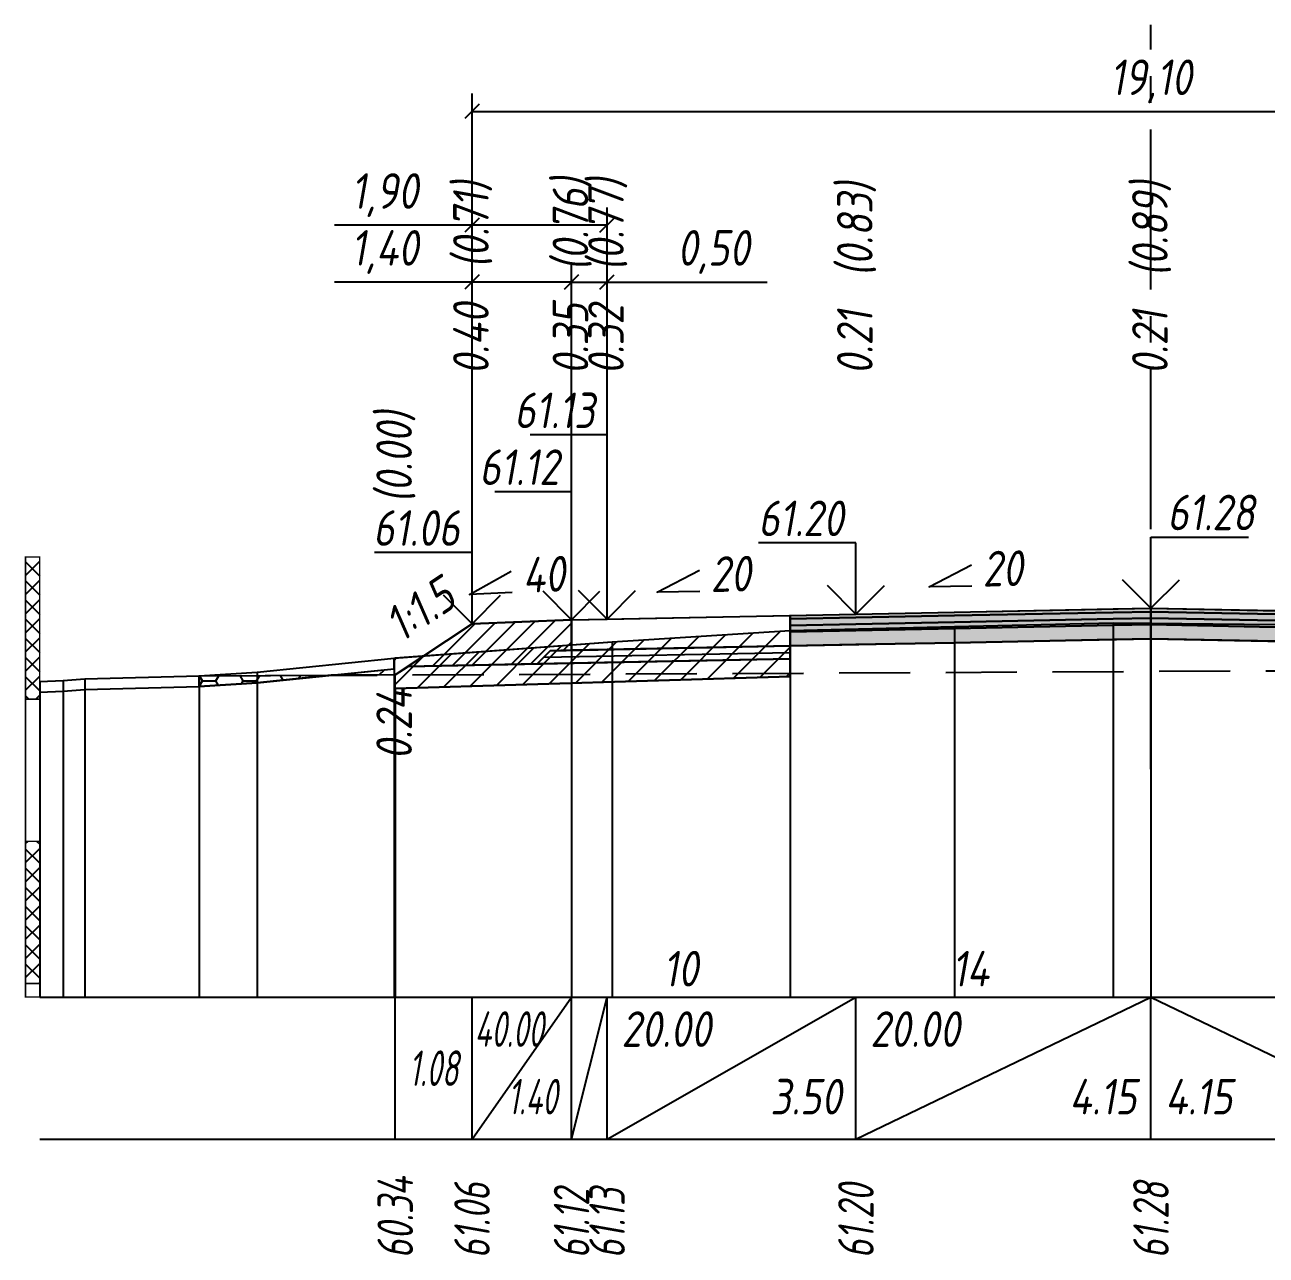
# Model space of a CAD drawing. Extents: x -717 to 1451, y -133302 to 233.
# Drawn here: x 78.9 to 166.3, y -52782.2 to -52695.6 of the extents above; entities that cross this region are included whole.
import ezdxf
from ezdxf.enums import TextEntityAlignment as Align

# ---------------------------------------------------------------- set-up
doc = ezdxf.new("R2010")
doc.units = 0
doc.linetypes.add('осевая2', pattern=[1.125, 0.75, -0.125, 0.125, -0.125])
doc.linetypes.add('штриховая', pattern=[0.75, 0.5, -0.25])
for name, color, linetype in [('Интерполированный поперечник', 2, 'Continuous'), ('Код_514', 1, 'Continuous'), ('Контур_0', 7, 'Continuous'), ('Контур_2521', 7, 'Continuous'), ('Контур_2564', 7, 'Continuous'), ('Контур_2660', 7, 'Continuous'), ('Контур_2665', 7, 'Continuous'), ('Контур_400', 7, 'Continuous'), ('Контур_508', 7, 'Continuous'), ('Контур_512', 7, 'Continuous'), ('Контур_513', 7, 'Continuous'), ('Контур_818', 7, 'Continuous'), ('Красный поперечник', 1, 'Continuous'), ('Линейка абсолютных высот', 7, 'Continuous'), ('Объём_2501', 7, 'Continuous'), ('Объём_2564', 7, 'Continuous'), ('Объём_2650', 7, 'Continuous'), ('Объём_2660', 7, 'Continuous'), ('Объём_2661', 7, 'Continuous'), ('Объём_2665', 7, 'Continuous'), ('Объём_2666', 7, 'Continuous'), ('Объём_2667', 7, 'Continuous'), ('Объём_2668', 7, 'Continuous'), ('Объём_2669', 7, 'Continuous'), ('Объём_2675', 7, 'Continuous'), ('Объём_2753', 7, 'Continuous'), ('Ось', 1, 'осевая2'), ('Откосы', 7, 'Continuous'), ('Отметки покрытия', 7, 'Continuous'), ('Рабочие отметки', 7, 'Continuous'), ('Рабочие отметки доп.', 7, 'Continuous'), ('Слои выравнивания', 7, 'Continuous'), ('Таблица', 7, 'Continuous'), ('Уклоны проезжей части', 7, 'Continuous'), ('Черный поперечник', 3, 'Continuous')]:
    doc.layers.add(name, color=color, linetype=linetype)
for name, color, linetype, true_color in [('Контур_2540', 2, 'Continuous', 0xffff00), ('Контур_2560', 2, 'Continuous', 0xffff00), ('Контур_2561', 7, 'Continuous', 0xff8040), ('Контур_2562', 3, 'Continuous', 0x00ff00), ('Контур_2563', 7, 'Continuous', 0xff8000), ('Контур_2570', 7, 'Continuous', 0x80ff00), ('Контур_2725', 7, 'Continuous', 0x323232), ('Контур_2736', 4, 'Continuous', 0x00ffff), ('Контур_2737', 4, 'Continuous', 0x00ffff), ('Контур_2738', 4, 'Continuous', 0x00ffff), ('Контур_2739', 4, 'Continuous', 0x00ffff), ('Контур_2741', 4, 'Continuous', 0x00ffff), ('Контур_2742', 4, 'Continuous', 0x00ffff), ('Контур_2743', 4, 'Continuous', 0x00ffff), ('Контур_2744', 7, 'Continuous', 0xa4ffff), ('Контур_2745', 7, 'Continuous', 0xa4ffff), ('Контур_2747', 4, 'Continuous', 0x00ffff), ('Контур_2748', 4, 'Continuous', 0x00ffff), ('Контур_2749', 4, 'Continuous', 0x00ffff), ('Контур_2750', 4, 'Continuous', 0x00ffff), ('Контур_2751', 4, 'Continuous', 0x00ffff), ('Контур_2752', 4, 'Continuous', 0x00ffff), ('Контур_2760', 7, 'Continuous', 0x323232), ('Контур_2761', 7, 'Continuous', 0x323232), ('Контур_2762', 7, 'Continuous', 0x323232), ('Контур_2763', 7, 'Continuous', 0x323232), ('Контур_402', 7, 'Continuous', 0xff6464), ('Контур_703', 4, 'Continuous', 0x00ffff), ('Контур_705', 4, 'Continuous', 0x00ffff), ('Контур_707', 4, 'Continuous', 0x00ffff), ('Контур_720', 131, 'Continuous', 0xaaffff), ('Объём_2500', 7, 'Continuous', 0xc0c0c0), ('Объём_2520', 7, 'Continuous', 0x80ffff), ('Объём_2540', 2, 'Continuous', 0xffff00), ('Объём_2560', 2, 'Continuous', 0xffff00), ('Объём_2561', 7, 'Continuous', 0xff8040), ('Объём_2562', 3, 'Continuous', 0x00ff00), ('Объём_2563', 7, 'Continuous', 0xff8000), ('Объём_2600', 7, 'Continuous', 0x808000), ('Объём_2746', 2, 'Continuous', 0xffff00)]:
    doc.layers.add(name, color=color, linetype=linetype, true_color=true_color)
doc.styles.get("Standard").update_dxf_attribs({"font": 'txt', "height": 2.5})
doc.styles.add('М', font='romand.shx', dxfattribs={"width": 0.8, "oblique": 10, "height": 2.5})
doc.dimstyles.new('ISO-25', dxfattribs={"dimtxt": 2.5, "dimasz": 2.5, "dimexe": 1.25, "dimexo": 0.625, "dimtad": 1, "dimtxsty": 'Standard', "dimcen": 2.5, "dimadec": 0, "dimazin": 0, "dimtfac": 1, "dimtmove": 0, "dimatfit": 3, "dimfxl": 1, "dimarcsym": 0})
pattern_1 = [(45.0000013, (0, 0), (-0.67351924, 0.673519211), []), (135.0000003, (0, 0), (-0.673519222, -0.67351923), [])]

# ---------------------------------------------------------------- blocks, each defined once
blk = doc.blocks.new('_Oblique')
at = {"color": 0, "linetype": 'ByBlock', "lineweight": -2}
blk.add_line((-0.5, -0.5), (0.5, 0.5), dxfattribs=at)
blk = doc.blocks.new('*D1259')
at = {"color": 0, "lineweight": -2, "transparency": 16777216}
for p, q in [((110.4, -52737.178), (110.4, -52712.458)), ((117.4, -52736.898), (117.4, -52712.458)), ((110.4, -52713.708), (100.726, -52713.708)), ((117.4, -52713.708), (110.4, -52713.708))]:
    blk.add_line(p, q, dxfattribs=at)
at = {"layer": 'Defpoints', "color": 0, "transparency": 16777216}
for p in [(117.4, -52713.708), (110.4, -52737.803), (117.4, -52737.523)]:
    blk.add_point(p, dxfattribs=at)
at = {"color": 0, "lineweight": -2, "transparency": 16777216, "rotation": 180}
blk.add_blockref('_Oblique', (110.4, -52713.708), dxfattribs=at)
at = {"color": 0, "lineweight": -2, "transparency": 16777216}
blk.add_blockref('_Oblique', (117.4, -52713.708), dxfattribs=at)
at = {"color": 0, "transparency": 16777216, "insert": (104.266, -52711.595), "char_height": 2.5, "width": 8.75, "attachment_point": 5, "style": 'М'}
blk.add_mtext('1,40', dxfattribs=at)
blk = doc.blocks.new('*D1261')
at = {"color": 0, "lineweight": -2, "transparency": 16777216}
for p, q in [((117.4, -52736.898), (117.4, -52712.458)), ((119.9, -52736.848), (119.9, -52712.458)), ((117.4, -52713.708), (119.9, -52713.708)), ((119.9, -52713.708), (131.151, -52713.708))]:
    blk.add_line(p, q, dxfattribs=at)
at = {"layer": 'Defpoints', "color": 0, "transparency": 16777216}
for p in [(119.9, -52713.708), (117.4, -52737.523), (119.9, -52737.473)]:
    blk.add_point(p, dxfattribs=at)
at = {"color": 0, "lineweight": -2, "transparency": 16777216, "rotation": 180}
blk.add_blockref('_Oblique', (117.4, -52713.708), dxfattribs=at)
at = {"color": 0, "lineweight": -2, "transparency": 16777216}
blk.add_blockref('_Oblique', (119.9, -52713.708), dxfattribs=at)
at = {"color": 0, "transparency": 16777216, "insert": (127.39, -52711.595), "char_height": 2.5, "width": 9.16667, "attachment_point": 5, "style": 'М'}
blk.add_mtext('0,50', dxfattribs=at)
blk = doc.blocks.new('*D1264')
at = {"color": 0, "lineweight": -2, "transparency": 16777216}
for p, q in [((110.4, -52737.178), (110.4, -52708.458)), ((119.9, -52736.848), (119.9, -52708.458)), ((110.4, -52709.708), (100.726, -52709.708)), ((119.9, -52709.708), (110.4, -52709.708))]:
    blk.add_line(p, q, dxfattribs=at)
at = {"layer": 'Defpoints', "color": 0, "transparency": 16777216}
for p in [(119.9, -52709.708), (110.4, -52737.803), (119.9, -52737.473)]:
    blk.add_point(p, dxfattribs=at)
at = {"color": 0, "lineweight": -2, "transparency": 16777216, "rotation": 180}
blk.add_blockref('_Oblique', (110.4, -52709.708), dxfattribs=at)
at = {"color": 0, "lineweight": -2, "transparency": 16777216}
blk.add_blockref('_Oblique', (119.9, -52709.708), dxfattribs=at)
at = {"color": 0, "transparency": 16777216, "insert": (104.266, -52707.595), "char_height": 2.5, "width": 8.75, "attachment_point": 5, "style": 'М'}
blk.add_mtext('1,90', dxfattribs=at)
blk = doc.blocks.new('*D1265')
at = {"color": 0, "lineweight": -2, "transparency": 16777216}
for p, q in [((110.4, -52737.178), (110.4, -52700.458)), ((205.9, -52737.178), (205.9, -52700.458)), ((110.4, -52701.708), (205.9, -52701.708))]:
    blk.add_line(p, q, dxfattribs=at)
at = {"layer": 'Defpoints', "color": 0, "transparency": 16777216}
for p in [(205.9, -52701.708), (110.4, -52737.803), (205.9, -52737.803)]:
    blk.add_point(p, dxfattribs=at)
at = {"color": 0, "lineweight": -2, "transparency": 16777216, "rotation": 180}
blk.add_blockref('_Oblique', (110.4, -52701.708), dxfattribs=at)
at = {"color": 0, "lineweight": -2, "transparency": 16777216}
blk.add_blockref('_Oblique', (205.9, -52701.708), dxfattribs=at)
at = {"color": 0, "transparency": 16777216, "insert": (158.15, -52699.595), "char_height": 2.5, "width": 10.41667, "attachment_point": 5, "style": 'М'}
blk.add_mtext('19,10', dxfattribs=at)

msp = doc.modelspace()

# ---------------------------------------------------------------- hatches: boundary and pattern name
at = {"layer": 'Линейка абсолютных высот'}
h = msp.add_hatch(dxfattribs=at)
h.set_pattern_fill('ANSI37', scale=0.3, style=0)
h.set_pattern_definition(pattern_1)
h.paths.add_polyline_path([(80, -52743.045), (80, -52733.045), (79, -52733.045), (79, -52743.045)])
h = msp.add_hatch(dxfattribs=at)
h.set_pattern_fill('ANSI37', scale=0.3, style=0)
h.set_pattern_definition(pattern_1)
h.paths.add_polyline_path([(80, -52763.045), (80, -52753.045), (79, -52753.045), (79, -52763.045)])
at = {"layer": 'Объём_2563'}
h = msp.add_hatch(dxfattribs=at)
h.set_pattern_fill('ANSI31', color=256, scale=0.3)
h.paths.add_polyline_path([(110.4, -52737.74), (117.4, -52737.46), (117.4, -52739.61), (115.9, -52739.64), (114.981, -52740.559), (105.9, -52740.74)])
at = {"layer": 'Объём_2600'}
h = msp.add_hatch(dxfattribs=at)
h.set_pattern_fill('ANSI31', color=6, scale=0.4)
h.paths.add_polyline_path([(104.924, -52740.9), (104.924, -52740.15), (120.26, -52739.009), (132.768, -52738.224), (132.768, -52741.457), (105, -52742.29), (105, -52741.34), (100.503, -52741.361)])
h = msp.add_hatch(dxfattribs=at)
h.set_pattern_fill('HONEY', color=5, scale=0.3)
h.paths.add_polyline_path([(95.287, -52741.906), (91.22, -52742.155), (91.22, -52741.405), (100.503, -52741.361)])
at = {"layer": 'Слои выравнивания'}
for color, points in [(2, [(132.768, -52737.153), (137.4, -52737.06), (144.321, -52736.922), (155.483, -52736.699), (158.15, -52736.645), (158.15, -52736.895), (155.483, -52736.949), (144.321, -52737.172), (137.4, -52737.31), (132.768, -52737.403)]), (3, [(132.768, -52737.403), (137.4, -52737.31), (144.321, -52737.172), (155.483, -52736.949), (158.15, -52736.895), (158.15, -52737.345), (155.483, -52737.399), (144.321, -52737.622), (137.4, -52737.76), (132.768, -52737.853)]), (4, [(132.768, -52737.853), (137.4, -52737.76), (144.321, -52737.622), (155.483, -52737.399), (158.15, -52737.345), (158.15, -52737.795), (155.483, -52737.849), (144.321, -52738.072), (137.4, -52738.21), (132.768, -52738.303)]), (2, [(158.15, -52736.645), (166.88, -52736.82), (178.131, -52737.045), (178.131, -52737.295), (166.88, -52737.07), (158.15, -52736.895)]), (3, [(158.15, -52736.895), (166.88, -52737.07), (178.131, -52737.295), (178.131, -52737.745), (166.88, -52737.52), (158.15, -52737.345)]), (4, [(158.15, -52737.345), (166.88, -52737.52), (178.131, -52737.745), (178.131, -52738.195), (166.88, -52737.97), (158.15, -52737.795)]), (5, [(132.768, -52738.303), (137.4, -52738.21), (144.321, -52738.072), (155.483, -52737.849), (158.15, -52737.795), (158.15, -52738.795), (155.483, -52738.849), (144.321, -52739.072), (137.4, -52739.21), (132.768, -52739.303)]), (5, [(158.15, -52737.795), (166.88, -52737.97), (178.131, -52738.195), (178.131, -52739.195), (166.88, -52738.97), (158.15, -52738.795)])]:
    msp.add_hatch(color=color, dxfattribs=at).paths.add_polyline_path(points)

# ---------------------------------------------------------------- linework, layer by layer
at = {"layer": 'Интерполированный поперечник', "linetype": 'штриховая', "ltscale": 10, "flags": 128}
msp.add_lwpolyline([(91.22, -52741.405), (205.513, -52740.867)], dxfattribs=at)
at = {"layer": 'Код_514'}
for p, q in [((105, -52774), (105, -52764)), ((110.4, -52774), (110.4, -52764)), ((110.4, -52774), (117.4, -52764)), ((117.4, -52774), (117.4, -52764)), ((117.4, -52774), (119.9, -52764)), ((119.9, -52774), (119.9, -52764)), ((119.9, -52774), (137.4, -52764)), ((137.4, -52774), (137.4, -52764)), ((137.4, -52774), (158.15, -52764)), ((158.15, -52774), (158.15, -52764)), ((158.15, -52764), (178.9, -52774))]:
    msp.add_line(p, q, dxfattribs=at)
at = {"layer": 'Контур_0', "flags": 128}
for points in [[(119.9, -52739.56), (117.4, -52739.61), (117.4, -52737.46), (132.768, -52737.153), (132.768, -52739.303), (119.9, -52739.56), (119.9, -52739.56)], [(110.4, -52737.74), (105, -52741.34), (105, -52741.34), (105, -52741.34), (105, -52741.34), (105, -52741.34), (105, -52741.34), (105, -52741.34), (105, -52741.34), (105, -52741.34), (105, -52741.34), (105, -52741.34), (105, -52741.34), (105, -52741.34), (105, -52741.34), (105, -52741.34)], [(110.4, -52737.74), (105, -52741.34), (105, -52741.34), (105, -52741.34), (105, -52741.34), (105, -52741.34), (105, -52741.34), (105, -52741.34), (105, -52741.34), (105, -52741.34), (105, -52741.34), (105, -52741.34), (105, -52741.34), (105, -52741.34), (105, -52741.34), (105, -52741.34), (105, -52741.34), (105, -52741.34), (105, -52741.34), (105, -52741.34), (105, -52741.34), (105, -52741.34), (105, -52741.34), (105, -52741.34), (105, -52741.34), (105, -52741.34), (105, -52741.34), (105, -52741.34), (105, -52741.34), (105, -52741.34)], [(105.9, -52740.74), (114.981, -52740.559), (115.9, -52739.64), (117.4, -52739.61)], [(115.9, -52739.64), (132.768, -52739.303), (132.768, -52740.203), (114.981, -52740.559), (115.9, -52739.64), (115.9, -52739.64)]]:
    msp.add_lwpolyline(points, dxfattribs=at)
at = {"layer": 'Контур_2521', "color": 250, "flags": 128}
msp.add_lwpolyline([(115.44, -52740.1), (132.768, -52739.753)], dxfattribs=at)
at = {"layer": 'Контур_2540', "flags": 128}
msp.add_lwpolyline([(105.9, -52740.74), (132.768, -52740.203), (132.768, -52741.457), (105, -52742.29), (105, -52741.34), (105.9, -52740.74), (105.9, -52740.74)], dxfattribs=at)
at = {"layer": 'Контур_2560', "flags": 128}
msp.add_lwpolyline([(110.4, -52737.74), (110.4, -52737.74), (110.4, -52737.74), (117.4, -52737.46)], dxfattribs=at)
at = {"layer": 'Контур_2561', "flags": 128}
msp.add_lwpolyline([(117.4, -52737.46), (117.4, -52737.46), (110.4, -52737.74), (110.4, -52737.74), (117.4, -52737.46)], dxfattribs=at)
at = {"layer": 'Контур_2562', "flags": 128}
msp.add_lwpolyline([(110.4, -52737.74), (110.4, -52737.74), (110.4, -52737.74), (110.4, -52737.74), (110.4, -52737.74)], dxfattribs=at)
at = {"layer": 'Контур_2563', "flags": 128}
msp.add_lwpolyline([(110.4, -52737.74), (117.4, -52737.46), (117.4, -52739.61), (115.9, -52739.64), (114.981, -52740.559), (105.9, -52740.74), (110.4, -52737.74), (110.4, -52737.74)], dxfattribs=at)
at = {"layer": 'Контур_2564', "flags": 128}
msp.add_lwpolyline([(110.4, -52737.74), (117.4, -52737.46)], dxfattribs=at)
at = {"layer": 'Контур_2570', "flags": 128}
msp.add_lwpolyline([(80, -52742.554), (81.656, -52742.48), (83.177, -52742.374), (91.22, -52742.155), (91.22, -52742.155), (95.287, -52741.906), (104.924, -52740.9), (104.924, -52740.15), (120.26, -52739.009), (132.768, -52738.224), (144.321, -52737.934), (155.483, -52737.667), (158.15, -52737.697), (166.88, -52737.795), (178.131, -52737.969), (189.29, -52738.77), (199.469, -52739.32), (199.469, -52740.07), (203.407, -52741.128), (205.513, -52741.617), (205.513, -52741.617), (224.255, -52740.343), (248.86, -52739.08)], dxfattribs=at)
at = {"layer": 'Контур_2660', "flags": 128}
msp.add_lwpolyline([(105, -52742.29), (132.768, -52741.457)], dxfattribs=at)
at = {"layer": 'Контур_2665', "flags": 128}
msp.add_lwpolyline([(110.4, -52737.74), (110.4, -52737.74)], dxfattribs=at)
at = {"layer": 'Контур_2725', "flags": 128}
msp.add_lwpolyline([(132.768, -52739.303), (137.4, -52739.21), (144.321, -52739.072), (155.483, -52738.849), (158.15, -52738.795), (166.88, -52738.97), (178.131, -52739.195)], dxfattribs=at)
at = {"layer": 'Контур_2736', "flags": 128}
msp.add_lwpolyline([(110.4, -52737.74), (105, -52741.34)], dxfattribs=at)
at = {"layer": 'Контур_2737', "flags": 128}
msp.add_lwpolyline([(105, -52741.34), (105, -52741.34)], dxfattribs=at)
at = {"layer": 'Контур_2738', "flags": 128}
msp.add_lwpolyline([(105, -52741.34), (105, -52741.34)], dxfattribs=at)
at = {"layer": 'Контур_2739', "flags": 128}
msp.add_lwpolyline([(105, -52741.34), (105, -52741.34)], dxfattribs=at)
at = {"layer": 'Контур_2741', "flags": 128}
msp.add_lwpolyline([(105, -52741.34), (105, -52741.34)], dxfattribs=at)
at = {"layer": 'Контур_2742', "flags": 128}
msp.add_lwpolyline([(105, -52741.34), (105, -52741.34)], dxfattribs=at)
at = {"layer": 'Контур_2743', "flags": 128}
msp.add_lwpolyline([(105, -52741.34), (105, -52741.34)], dxfattribs=at)
at = {"layer": 'Контур_2744', "flags": 128}
msp.add_lwpolyline([(105, -52741.34), (105, -52741.34)], dxfattribs=at)
msp.add_lwpolyline([(105, -52741.34), (105, -52741.34)], dxfattribs=at)
msp.add_lwpolyline([(105, -52741.34), (105, -52741.34)], dxfattribs=at)
msp.add_lwpolyline([(105, -52741.34), (105, -52741.34)], dxfattribs=at)
msp.add_lwpolyline([(105, -52741.34), (105, -52741.34)], dxfattribs=at)
msp.add_lwpolyline([(105, -52741.34), (105, -52741.34)], dxfattribs=at)
at = {"layer": 'Контур_2745', "flags": 128}
msp.add_lwpolyline([(105, -52741.34), (105, -52741.34)], dxfattribs=at)
msp.add_lwpolyline([(105, -52741.34), (105, -52741.34)], dxfattribs=at)
msp.add_lwpolyline([(105, -52741.34), (105, -52741.34)], dxfattribs=at)
msp.add_lwpolyline([(105, -52741.34), (105, -52741.34)], dxfattribs=at)
msp.add_lwpolyline([(105, -52741.34), (105, -52741.34)], dxfattribs=at)
msp.add_lwpolyline([(105, -52741.34), (105, -52741.34)], dxfattribs=at)
at = {"layer": 'Контур_2747', "flags": 128}
msp.add_lwpolyline([(105, -52741.34), (105, -52741.34)], dxfattribs=at)
at = {"layer": 'Контур_2748', "flags": 128}
msp.add_lwpolyline([(105, -52741.34), (105, -52741.34)], dxfattribs=at)
at = {"layer": 'Контур_2749', "flags": 128}
msp.add_lwpolyline([(105, -52741.34), (105, -52741.34)], dxfattribs=at)
at = {"layer": 'Контур_2750', "flags": 128}
msp.add_lwpolyline([(105, -52741.34), (105, -52741.34)], dxfattribs=at)
at = {"layer": 'Контур_2751', "flags": 128}
msp.add_lwpolyline([(105, -52741.34), (105, -52741.34)], dxfattribs=at)
at = {"layer": 'Контур_2752', "flags": 128}
msp.add_lwpolyline([(105, -52741.34), (105, -52741.34)], dxfattribs=at)
at = {"layer": 'Контур_2760', "flags": 128}
msp.add_lwpolyline([(132.768, -52737.153), (137.4, -52737.06), (144.321, -52736.922), (155.483, -52736.699), (158.15, -52736.645), (166.88, -52736.82), (178.131, -52737.045)], dxfattribs=at)
at = {"layer": 'Контур_2761', "flags": 128}
msp.add_lwpolyline([(132.768, -52737.403), (137.4, -52737.31), (144.321, -52737.172), (155.483, -52736.949), (158.15, -52736.895), (166.88, -52737.07), (178.131, -52737.295)], dxfattribs=at)
at = {"layer": 'Контур_2762', "flags": 128}
msp.add_lwpolyline([(132.768, -52737.853), (137.4, -52737.76), (144.321, -52737.622), (155.483, -52737.399), (158.15, -52737.345), (166.88, -52737.52), (178.131, -52737.745)], dxfattribs=at)
at = {"layer": 'Контур_2763', "flags": 128}
msp.add_lwpolyline([(132.768, -52738.303), (137.4, -52738.21), (144.321, -52738.072), (155.483, -52737.849), (158.15, -52737.795), (166.88, -52737.97), (178.131, -52738.195)], dxfattribs=at)
at = {"layer": 'Контур_400', "flags": 128}
for points in [[(117.4, -52737.46), (119.9, -52737.41), (119.9, -52737.41), (119.9, -52737.41), (119.9, -52737.41), (119.9, -52737.41), (119.9, -52737.41), (137.4, -52737.06), (158.15, -52736.645)], [(158.15, -52736.645), (178.9, -52737.06), (196.4, -52737.41), (196.4, -52737.41), (196.4, -52737.41), (196.4, -52737.41), (196.4, -52737.41), (196.4, -52737.41), (198.9, -52737.46)]]:
    msp.add_lwpolyline(points, dxfattribs=at)
at = {"layer": 'Контур_402', "flags": 128}
msp.add_lwpolyline([(105, -52742.29), (132.768, -52741.457), (132.768, -52739.303), (158.15, -52738.795), (178.131, -52739.195), (178.131, -52741.295), (212.791, -52742.335)], dxfattribs=at)
at = {"layer": 'Контур_508', "flags": 128}
msp.add_lwpolyline([(105, -52742.29), (132.768, -52741.457), (132.768, -52739.303), (158.15, -52738.795), (178.131, -52739.195), (178.131, -52741.295), (212.791, -52742.335), (215.289, -52744), (217.289, -52744), (223.86, -52739.619)], dxfattribs=at)
at = {"layer": 'Контур_512', "flags": 128}
msp.add_lwpolyline([(105, -52742.29), (132.768, -52741.457)], dxfattribs=at)
at = {"layer": 'Контур_513', "flags": 128}
msp.add_lwpolyline([(105, -52742.29), (132.768, -52741.457), (132.768, -52739.303), (158.15, -52738.795), (178.131, -52739.195), (178.131, -52741.295), (212.791, -52742.335), (215.289, -52744), (217.289, -52744), (223.86, -52739.619)], dxfattribs=at)
at = {"layer": 'Контур_703', "flags": 128}
for points in [[(110.4, -52737.74), (105, -52741.34)], [(105, -52741.34), (105, -52741.34)]]:
    msp.add_lwpolyline(points, dxfattribs=at)
at = {"layer": 'Контур_705', "flags": 128}
msp.add_lwpolyline([(105, -52741.34), (105, -52741.34)], dxfattribs=at)
at = {"layer": 'Контур_707', "flags": 128}
msp.add_lwpolyline([(105, -52741.34), (105, -52741.34)], dxfattribs=at)
at = {"layer": 'Контур_720', "flags": 128}
msp.add_lwpolyline([(105, -52741.34), (105, -52741.34)], dxfattribs=at)
at = {"layer": 'Контур_818', "flags": 128}
msp.add_lwpolyline([(105, -52740.144), (120.26, -52739.009), (132.768, -52738.224), (144.321, -52737.934), (155.483, -52737.667), (158.15, -52737.697), (166.88, -52737.795), (178.131, -52737.969), (189.29, -52738.77), (199.469, -52739.32), (199.469, -52740.07), (203.407, -52741.128), (205.513, -52741.617), (205.513, -52741.617), (223.86, -52740.369)], dxfattribs=at)
at = {"layer": 'Красный поперечник'}
for p, q in [((119.9, -52737.41), (137.4, -52737.06)), ((137.4, -52737.06), (158.15, -52736.645)), ((158.15, -52736.645), (178.9, -52737.06)), ((105, -52741.34), (110.4, -52737.74)), ((110.4, -52737.74), (117.4, -52737.46)), ((117.4, -52737.46), (119.9, -52737.41)), ((132.768, -52741.457), (132.768, -52764)), ((105, -52742.29), (105, -52764))]:
    msp.add_line(p, q, dxfattribs=at)
at = {"layer": 'Линейка абсолютных высот', "color": 7, "const_width": 0.1, "flags": 128}
for points in [[(80, -52743.045), (80, -52733.045), (79, -52733.045), (79, -52743.045), (80, -52743.045)], [(80, -52753.045), (80, -52743.045), (79, -52743.045), (79, -52753.045), (80, -52753.045)], [(80, -52763.045), (80, -52753.045), (79, -52753.045), (79, -52763.045), (80, -52763.045)], [(80, -52764), (80, -52763.045), (79, -52763.045), (79, -52764), (80, -52764)]]:
    msp.add_lwpolyline(points, dxfattribs=at)
at = {"layer": 'Объём_2500', "flags": 128}
msp.add_lwpolyline([(119.9, -52739.56), (117.4, -52739.61), (117.4, -52737.46), (132.768, -52737.153), (132.768, -52739.303), (119.9, -52739.56), (119.9, -52739.56)], dxfattribs=at)
at = {"layer": 'Объём_2501', "flags": 128}
for points in [[(117.4, -52737.46), (119.9, -52737.41), (119.9, -52737.41), (119.9, -52737.41), (119.9, -52737.41), (119.9, -52737.41), (119.9, -52737.41), (137.4, -52737.06), (158.15, -52736.645)], [(158.15, -52736.645), (178.9, -52737.06), (196.4, -52737.41), (196.4, -52737.41), (196.4, -52737.41), (196.4, -52737.41), (196.4, -52737.41), (196.4, -52737.41), (198.9, -52737.46)]]:
    msp.add_lwpolyline(points, dxfattribs=at)
at = {"layer": 'Объём_2520', "color": 250, "flags": 128}
msp.add_lwpolyline([(115.9, -52739.64), (132.768, -52739.303), (132.768, -52740.203), (114.981, -52740.559), (115.9, -52739.64), (115.9, -52739.64)], dxfattribs=at)
at = {"layer": 'Объём_2540', "flags": 128}
msp.add_lwpolyline([(105.9, -52740.74), (132.768, -52740.203), (132.768, -52741.457), (105, -52742.29), (105, -52741.34), (105.9, -52740.74), (105.9, -52740.74)], dxfattribs=at)
at = {"layer": 'Объём_2560', "flags": 128}
msp.add_lwpolyline([(110.4, -52737.74), (110.4, -52737.74), (110.4, -52737.74), (117.4, -52737.46)], dxfattribs=at)
at = {"layer": 'Объём_2561', "flags": 128}
msp.add_lwpolyline([(117.4, -52737.46), (117.4, -52737.46), (110.4, -52737.74), (110.4, -52737.74), (117.4, -52737.46)], dxfattribs=at)
at = {"layer": 'Объём_2562', "flags": 128}
msp.add_lwpolyline([(110.4, -52737.74), (110.4, -52737.74), (110.4, -52737.74), (110.4, -52737.74), (110.4, -52737.74)], dxfattribs=at)
at = {"layer": 'Объём_2563', "color": 250, "flags": 128}
msp.add_lwpolyline([(110.4, -52737.74), (117.4, -52737.46), (117.4, -52739.61), (115.9, -52739.64), (114.981, -52740.559), (105.9, -52740.74), (110.4, -52737.74), (110.4, -52737.74)], dxfattribs=at)
at = {"layer": 'Объём_2564', "flags": 128}
msp.add_lwpolyline([(110.4, -52737.74), (117.4, -52737.46)], dxfattribs=at)
at = {"layer": 'Объём_2600', "color": 5, "flags": 128}
msp.add_lwpolyline([(95.287, -52741.906), (91.22, -52742.155), (91.22, -52741.405), (100.503, -52741.361), (95.287, -52741.906), (95.287, -52741.906)], dxfattribs=at)
at = {"layer": 'Объём_2650', "color": 6, "flags": 128}
msp.add_lwpolyline([(104.924, -52740.9), (104.924, -52740.15), (120.26, -52739.009), (132.768, -52738.224), (132.768, -52741.457), (105, -52742.29), (105, -52741.34), (100.503, -52741.361), (104.924, -52740.9), (104.924, -52740.9)], dxfattribs=at)
at = {"layer": 'Объём_2660', "flags": 128}
msp.add_lwpolyline([(105, -52742.29), (132.768, -52741.457)], dxfattribs=at)
at = {"layer": 'Объём_2661', "flags": 128}
msp.add_lwpolyline([(110.4, -52737.74), (105, -52741.34)], dxfattribs=at)
at = {"layer": 'Объём_2665', "flags": 128}
msp.add_lwpolyline([(110.4, -52737.74), (110.4, -52737.74)], dxfattribs=at)
at = {"layer": 'Объём_2666', "flags": 128}
msp.add_lwpolyline([(110.4, -52737.74), (105, -52741.34)], dxfattribs=at)
at = {"layer": 'Объём_2667', "flags": 128}
msp.add_lwpolyline([(105, -52741.34), (105, -52741.34)], dxfattribs=at)
msp.add_lwpolyline([(105, -52741.34), (105, -52741.34)], dxfattribs=at)
at = {"layer": 'Объём_2668', "flags": 128}
msp.add_lwpolyline([(105, -52741.34), (105, -52741.34)], dxfattribs=at)
msp.add_lwpolyline([(105, -52741.34), (105, -52741.34)], dxfattribs=at)
at = {"layer": 'Объём_2669', "flags": 128}
msp.add_lwpolyline([(105, -52741.34), (105, -52741.34)], dxfattribs=at)
msp.add_lwpolyline([(105, -52741.34), (105, -52741.34)], dxfattribs=at)
at = {"layer": 'Объём_2675', "flags": 128}
msp.add_lwpolyline([(105, -52741.34), (105, -52741.34)], dxfattribs=at)
msp.add_lwpolyline([(105, -52741.34), (105, -52741.34)], dxfattribs=at)
msp.add_lwpolyline([(105, -52741.34), (105, -52741.34)], dxfattribs=at)
msp.add_lwpolyline([(105, -52741.34), (105, -52741.34)], dxfattribs=at)
msp.add_lwpolyline([(105, -52741.34), (105, -52741.34)], dxfattribs=at)
msp.add_lwpolyline([(105, -52741.34), (105, -52741.34)], dxfattribs=at)
msp.add_lwpolyline([(105, -52741.34), (105, -52741.34)], dxfattribs=at)
msp.add_lwpolyline([(105, -52741.34), (105, -52741.34)], dxfattribs=at)
msp.add_lwpolyline([(105, -52741.34), (105, -52741.34)], dxfattribs=at)
msp.add_lwpolyline([(105, -52741.34), (105, -52741.34)], dxfattribs=at)
msp.add_lwpolyline([(105, -52741.34), (105, -52741.34)], dxfattribs=at)
msp.add_lwpolyline([(105, -52741.34), (105, -52741.34)], dxfattribs=at)
at = {"layer": 'Объём_2746', "flags": 128}
msp.add_lwpolyline([(107.02, -52739.994), (120.26, -52739.009), (132.768, -52738.224), (132.768, -52741.457), (105, -52742.29), (105, -52741.34), (107.02, -52739.994), (107.02, -52739.994)], dxfattribs=at)
at = {"layer": 'Объём_2753', "flags": 128}
msp.add_lwpolyline([(132.768, -52737.153), (132.768, -52737.153)], dxfattribs=at)
at = {"layer": 'Ось', "ltscale": 15}
msp.add_line((158.15, -52747.971), (158.15, -52695.616), dxfattribs=at)
at = {"layer": 'Откосы', "color": 1, "flags": 128}
for points in [[(145.549, -52735.086), (142.549, -52735.146), (145.519, -52733.587)], [(113.224, -52735.552), (110.226, -52735.672), (113.164, -52734.053)], [(126.424, -52735.469), (123.424, -52735.529), (126.394, -52733.969)]]:
    msp.add_lwpolyline(points, dxfattribs=at)
at = {"layer": 'Отметки покрытия', "color": 1}
for p, q in [((119.9, -52724.46), (114.5, -52724.46)), ((119.9, -52737.41), (119.9, -52724.46)), ((117.4, -52728.46), (112, -52728.46)), ((117.4, -52737.46), (117.4, -52728.46)), ((137.4, -52732.06), (130.55, -52732.06)), ((137.4, -52737.06), (137.4, -52732.06)), ((158.15, -52736.645), (158.15, -52731.645)), ((158.15, -52731.645), (165, -52731.645)), ((110.4, -52732.74), (103.55, -52732.74)), ((110.4, -52737.74), (110.4, -52732.74)), ((158.15, -52736.645), (156.15, -52734.645)), ((158.15, -52736.645), (160.15, -52734.645)), ((117.4, -52737.46), (115.4, -52735.46)), ((117.4, -52737.46), (119.4, -52735.46)), ((119.9, -52737.41), (117.9, -52735.41)), ((119.9, -52737.41), (121.9, -52735.41)), ((137.4, -52737.06), (135.4, -52735.06)), ((137.4, -52737.06), (139.4, -52735.06)), ((110.4, -52737.74), (108.4, -52735.74)), ((110.4, -52737.74), (112.4, -52735.74))]:
    msp.add_line(p, q, dxfattribs=at)
at = {"layer": 'Слои выравнивания'}
for p, q in [((132.768, -52737.153), (132.768, -52764)), ((158.15, -52736.645), (158.15, -52764)), ((117.4, -52737.46), (117.4, -52764))]:
    msp.add_line(p, q, dxfattribs=at)
at = {"layer": 'Слои выравнивания', "color": 2, "flags": 128}
for points in [[(132.768, -52737.153), (137.4, -52737.06), (144.321, -52736.922), (155.483, -52736.699), (158.15, -52736.645), (158.15, -52736.895), (155.483, -52736.949), (144.321, -52737.172), (137.4, -52737.31), (132.768, -52737.403)], [(158.15, -52736.645), (166.88, -52736.82), (178.131, -52737.045), (178.131, -52737.295), (166.88, -52737.07), (158.15, -52736.895)]]:
    msp.add_lwpolyline(points, close=True, dxfattribs=at)
at = {"layer": 'Слои выравнивания', "color": 3, "flags": 128}
for points in [[(132.768, -52737.403), (137.4, -52737.31), (144.321, -52737.172), (155.483, -52736.949), (158.15, -52736.895), (158.15, -52737.345), (155.483, -52737.399), (144.321, -52737.622), (137.4, -52737.76), (132.768, -52737.853)], [(158.15, -52736.895), (166.88, -52737.07), (178.131, -52737.295), (178.131, -52737.745), (166.88, -52737.52), (158.15, -52737.345)]]:
    msp.add_lwpolyline(points, close=True, dxfattribs=at)
at = {"layer": 'Слои выравнивания', "color": 4, "flags": 128}
for points in [[(132.768, -52737.853), (137.4, -52737.76), (144.321, -52737.622), (155.483, -52737.399), (158.15, -52737.345), (158.15, -52737.795), (155.483, -52737.849), (144.321, -52738.072), (137.4, -52738.21), (132.768, -52738.303)], [(158.15, -52737.345), (166.88, -52737.52), (178.131, -52737.745), (178.131, -52738.195), (166.88, -52737.97), (158.15, -52737.795)]]:
    msp.add_lwpolyline(points, close=True, dxfattribs=at)
at = {"layer": 'Слои выравнивания', "color": 5, "flags": 128}
for points in [[(132.768, -52738.303), (137.4, -52738.21), (144.321, -52738.072), (155.483, -52737.849), (158.15, -52737.795), (158.15, -52738.795), (155.483, -52738.849), (144.321, -52739.072), (137.4, -52739.21), (132.768, -52739.303)], [(158.15, -52737.795), (166.88, -52737.97), (178.131, -52738.195), (178.131, -52739.195), (166.88, -52738.97), (158.15, -52738.795)]]:
    msp.add_lwpolyline(points, close=True, dxfattribs=at)
at = {"layer": 'Таблица'}
for p, q in [((80, -52764), (248.86, -52764)), ((80, -52774), (248.86, -52774))]:
    msp.add_line(p, q, dxfattribs=at)
at = {"layer": 'Черный поперечник', "color": 7}
for p, q in [((132.768, -52738.224), (132.768, -52764)), ((144.321, -52737.934), (144.321, -52764)), ((155.483, -52737.667), (155.483, -52764)), ((158.15, -52737.697), (158.15, -52764)), ((120.26, -52739.009), (120.26, -52764)), ((104.924, -52740.15), (104.924, -52764)), ((83.177, -52741.624), (83.177, -52764)), ((91.22, -52741.405), (91.22, -52764)), ((95.287, -52741.156), (95.287, -52764)), ((80, -52741.804), (80, -52764)), ((81.656, -52741.73), (81.656, -52764))]:
    msp.add_line(p, q, dxfattribs=at)
at = {"layer": 'Черный поперечник', "flags": 128}
msp.add_lwpolyline([(80, -52741.804), (81.656, -52741.73), (83.177, -52741.624), (91.22, -52741.405), (95.287, -52741.156), (104.924, -52740.15), (120.26, -52739.009), (132.768, -52738.224), (144.321, -52737.934), (155.483, -52737.667), (158.15, -52737.697), (166.88, -52737.795), (178.131, -52737.969), (189.29, -52738.77), (199.469, -52739.32), (203.407, -52740.378), (205.513, -52740.867), (224.255, -52739.593), (248.86, -52738.33)], dxfattribs=at)

# ---------------------------------------------------------------- texts
at = {"layer": 'Код_514', "style": 'М', "oblique": 10}
for s, width, p in [('40.00', 0.6, (110.577, -52765)), ('20.00', 0.8, (120.9, -52765)), ('20.00', 0.8, (138.4, -52765))]:
    msp.add_text(s, height=2.5, dxfattribs=dict(at, width=width)).set_placement(p, align=Align.TOP_LEFT)
at = {"layer": 'Код_514', "style": 'М', "oblique": 10, "width": 0.6}
msp.add_text('1.08', height=2.5, dxfattribs=at).set_placement((107.7, -52769), align=Align.MIDDLE_CENTER)
at = {"layer": 'Код_514', "style": 'М', "oblique": 10}
for s, width, p in [('1.40', 0.6, (116.4, -52773)), ('3.50', 0.8, (136.4, -52773)), ('4.15', 0.8, (157.15, -52773))]:
    msp.add_text(s, height=2.5, dxfattribs=dict(at, width=width)).set_placement(p, align=Align.BOTTOM_RIGHT)
at = {"layer": 'Код_514', "style": 'М', "oblique": 10, "width": 0.8}
msp.add_text('4.15', height=2.5, dxfattribs=at).set_placement((159.15, -52773), align=Align.BOTTOM_LEFT)
at = {"layer": 'Код_514', "style": 'М', "oblique": 10, "width": 0.7}
for s, p in [('60.34', (105, -52782.382)), ('61.06', (110.4, -52782.382)), ('61.12', (117.4, -52782.382)), ('61.13', (119.9, -52782.382)), ('61.20', (137.4, -52782.382)), ('61.28', (158.15, -52782.382))]:
    msp.add_text(s, height=2.5, rotation=90, dxfattribs=at).set_placement(p, align=Align.MIDDLE_LEFT)
at = {"layer": 'Отметки покрытия', "color": 1, "style": 'М', "oblique": 10, "width": 0.8}
for s, p in [('61.13', (119.041, -52724.729)), ('61.12', (116.541, -52728.729)), ('61.20', (136.541, -52732.329)), ('61.06', (109.541, -52733.009))]:
    msp.add_text(s, height=2.5, dxfattribs=at).set_placement(p, align=Align.BOTTOM_RIGHT)
msp.add_text('61.28', height=2.5, dxfattribs=at).set_placement((159.291, -52731.914), align=Align.BOTTOM_LEFT)
at = {"layer": 'Рабочие отметки', "color": 1, "style": 'М', "oblique": 10, "width": 0.8}
for s, p in [('0.40', (110.322, -52720.21)), ('0.35', (117.322, -52720.21)), ('0.32', (119.822, -52720.21)), ('0.21', (137.322, -52720.21)), ('0.21', (158.072, -52720.21))]:
    msp.add_text(s, height=2.5, rotation=90, dxfattribs=at).set_placement(p, align=Align.MIDDLE_LEFT)
msp.add_text('0.24', height=2.5, rotation=90, dxfattribs=at).set_placement((104.922, -52742.271), align=Align.MIDDLE_RIGHT)
at = {"layer": 'Рабочие отметки доп.', "color": 1, "style": 'М', "oblique": 10, "width": 0.8}
for s, p in [('(0.71)', (110.322, -52712.71)), ('(0.76)', (117.322, -52712.91)), ('(0.77)', (119.822, -52712.91)), ('(0.83)', (137.322, -52713.31)), ('(0.89)', (158.072, -52713.31)), ('(0.00)', (104.922, -52729.228))]:
    msp.add_text(s, height=2.5, rotation=90, dxfattribs=at).set_placement(p, align=Align.MIDDLE_LEFT)
at = {"layer": 'Слои выравнивания', "style": 'М', "oblique": 10, "width": 0.8}
for s, p in [('10', (125.084, -52764)), ('14', (145.459, -52764))]:
    msp.add_text(s, height=2.5, dxfattribs=at).set_placement(p, align=Align.BOTTOM_CENTER)
at = {"layer": 'Уклоны проезжей части', "color": 1, "style": 'М', "oblique": 10, "width": 0.8}
for s, rotation, p in [('40', 2.29061, (115.528, -52736.268)), ('20', 1.14576, (128.63, -52736.236)), ('20', 1.14576, (147.755, -52735.853)), ('1:1.5', 33.69007, (107.864, -52738.375))]:
    msp.add_text(s, height=2.5, rotation=rotation, dxfattribs=at).set_placement(p, align=Align.BOTTOM_CENTER)

# ---------------------------------------------------------------- dimensions: what is measured, and where the dimension line sits
at = {"color": 5}
dim = msp.add_linear_dim(base=(205.9, -52701.708), p1=(110.4, -52737.803), p2=(205.9, -52737.803), angle=180, dimstyle='ISO-25', override={"dimasz": 1, "dimlfac": 0.2, "dimzin": 0, "dimtxsty": 'М', "dimblk1": 'Oblique', "dimblk2": 'Oblique', "dimsah": 1}, dxfattribs=at)
dim.commit()
dim.dimension.update_dxf_attribs({"geometry": '*D1265', "text_midpoint": (158.15, -52699.595)})
for base, p1, p2, picture, middle in [((119.9, -52709.708), (110.4, -52737.803), (119.9, -52737.473), '*D1264', (104.266, -52709.708)), ((117.4, -52713.708), (110.4, -52737.803), (117.4, -52737.523), '*D1259', (104.266, -52713.708)), ((119.9, -52713.708), (117.4, -52737.523), (119.9, -52737.473), '*D1261', (127.39, -52713.708))]:
    dim = msp.add_linear_dim(base=base, p1=p1, p2=p2, angle=180, dimstyle='ISO-25', override={"dimasz": 1, "dimlfac": 0.2, "dimzin": 0, "dimtxsty": 'М', "dimblk1": 'Oblique', "dimblk2": 'Oblique', "dimsah": 1}, dxfattribs=at)
    dim.commit()
    dim.dimension.update_dxf_attribs({"geometry": picture, "text_midpoint": middle, "dimtype": 160})

doc.saveas('drawing.dxf')
